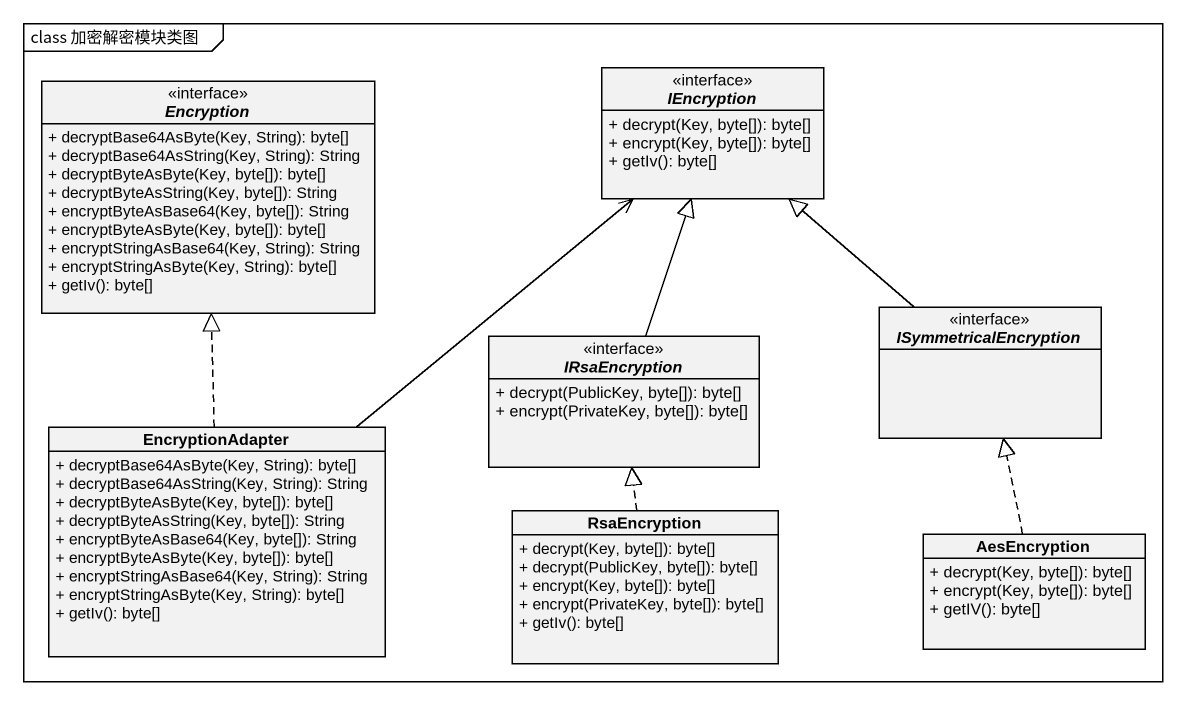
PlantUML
@startuml
mainframe class 加密解密模块类图
hide circle
hide empty members
skinparam classAttributeIconSize 0
interface Encryption <<interface>> {
  + decryptBase64AsByte(Key, String): byte[]
  + decryptBase64AsString(Key, String): String
  + decryptByteAsByte(Key, byte[]): byte[]
  + decryptByteAsString(Key, byte[]): String
  + encryptByteAsBase64(Key, byte[]): String
  + encryptByteAsByte(Key, byte[]): byte[]
  + encryptStringAsBase64(Key, String): String
  + encryptStringAsByte(Key, String): byte[]
  + getIv(): byte[]
}
interface IEncryption <<interface>> {
  + decrypt(Key, byte[]): byte[]
  + encrypt(Key, byte[]): byte[]
  + getIv(): byte[]
}
interface ISymmetricalEncryption <<interface>>
interface IRsaEncryption <<interface>> {
  + decrypt(PublicKey, byte[]): byte[]
  + encrypt(PrivateKey, byte[]): byte[]
}
class EncryptionAdapter {
  + decryptBase64AsByte(Key, String): byte[]
  + decryptBase64AsString(Key, String): String
  + decryptByteAsByte(Key, byte[]): byte[]
  + decryptByteAsString(Key, byte[]): String
  + encryptByteAsBase64(Key, byte[]): String
  + encryptByteAsByte(Key, byte[]): byte[]
  + encryptStringAsBase64(Key, String): String
  + encryptStringAsByte(Key, String): byte[]
  + getIv(): byte[]
}
class RsaEncryption {
  + decrypt(Key, byte[]): byte[]
  + decrypt(PublicKey, byte[]): byte[]
  + encrypt(Key, byte[]): byte[]
  + encrypt(PrivateKey, byte[]): byte[]
  + getIv(): byte[]
}
class AesEncryption {
  + decrypt(Key, byte[]): byte[]
  + encrypt(Key, byte[]): byte[]
  + getIV(): byte[]
}
ISymmetricalEncryption -up-|> IEncryption
IRsaEncryption -up-|> IEncryption
EncryptionAdapter .up.|> Encryption
EncryptionAdapter -up-> IEncryption
RsaEncryption .up.|> IRsaEncryption
AesEncryption .up.|> ISymmetricalEncryption
@enduml
